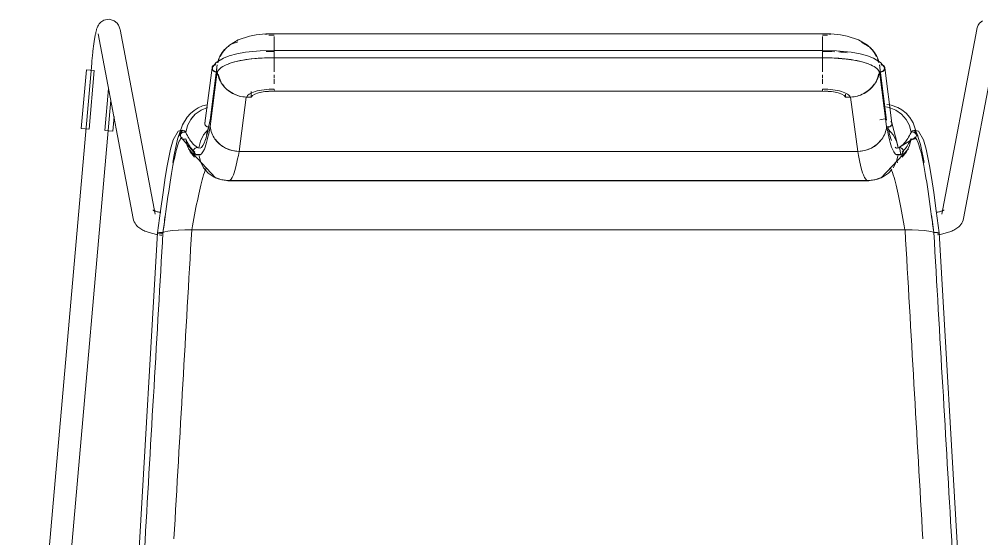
# Model space of a CAD drawing. Header units: millimetres. Extents: x 155927 to 295199, y -4084 to 97293.
# Drawn here: x 166802 to 167320, y 32356 to 32636 of the extents above; entities that cross this region are included whole.
import ezdxf

# ---------------------------------------------------------------- set-up
doc = ezdxf.new("R2010")
doc.units = ezdxf.units.MM
doc.header["$MEASUREMENT"] = 0
doc.layers.add('I-FURN', color=8, linetype='CONTINUOUS', lineweight=9)

msp = doc.modelspace()

# ---------------------------------------------------------------- linework, layer by layer
at = {"layer": 'I-FURN'}
for p, q in [((166846.32, 32634.35), (166845.47, 32633.44)), ((166847.98, 32635.39), (166846.32, 32634.35)), ((166850.74, 32635.87), (166847.98, 32635.39)), ((166853.49, 32635.04), (166850.74, 32635.87)), ((166853.49, 32635.04), (166855.07, 32633.71)), ((167320.43, 32635.04), (167318.85, 32633.71)), ((166843.61, 32628.83), (166843.51, 32628.39)), ((166843.71, 32629.26), (166843.61, 32628.83)), ((166843.81, 32629.67), (166843.71, 32629.26)), ((166843.92, 32630.08), (166843.81, 32629.67)), ((166844.03, 32630.47), (166843.92, 32630.08)), ((166844.16, 32630.87), (166844.03, 32630.47)), ((166844.3, 32631.27), (166844.16, 32630.87)), ((166844.47, 32631.7), (166844.3, 32631.27)), ((166844.69, 32632.17), (166844.47, 32631.7)), ((166844.99, 32632.73), (166844.69, 32632.17)), ((166845.47, 32633.44), (166844.99, 32632.73)), ((166855.07, 32633.71), (166855.81, 32632.63)), ((166855.81, 32632.63), (166856.19, 32631.83)), ((166856.19, 32631.83), (166856.4, 32631.21)), ((166856.4, 32631.21), (166856.54, 32630.69)), ((166856.54, 32630.69), (166856.63, 32630.28)), ((166875.44, 32530.99), (166856.63, 32630.28)), ((167317.29, 32630.28), (167298.48, 32530.99)), ((167317.38, 32630.69), (167317.29, 32630.28)), ((167317.51, 32631.21), (167317.38, 32630.69)), ((167317.73, 32631.83), (167317.51, 32631.21)), ((167318.1, 32632.63), (167317.73, 32631.83)), ((167318.85, 32633.71), (167318.1, 32632.63)), ((166842.76, 32624.2), (166842.67, 32623.6)), ((166842.85, 32624.79), (166842.76, 32624.2)), ((166842.94, 32625.36), (166842.85, 32624.79)), ((166843.03, 32625.91), (166842.94, 32625.36)), ((166843.13, 32626.44), (166843.03, 32625.91)), ((166843.22, 32626.96), (166843.13, 32626.44)), ((166843.32, 32627.45), (166843.22, 32626.96)), ((166843.41, 32627.93), (166843.32, 32627.45)), ((166843.51, 32628.39), (166843.41, 32627.93)), ((166844.84, 32628.04), (166863.65, 32528.75)), ((166915.44, 32621.95), (166920.16, 32624.82)), ((166920.16, 32624.82), (166926.31, 32626.84)), ((166926.31, 32626.84), (166929.81, 32627.49)), ((166929.81, 32627.49), (166935.01, 32628.01)), ((166935.01, 32628.01), (166939.53, 32628.09)), ((166939.53, 32628.09), (166939.53, 32627.92)), ((167234.38, 32628.09), (166939.53, 32628.09)), ((166939.53, 32627.79), (166939.53, 32628.07)), ((166939.53, 32624.85), (166939.53, 32626.6)), ((166939.53, 32621.99), (166939.53, 32624.57)), ((167234.38, 32627.92), (167234.38, 32628.09)), ((167238.9, 32628.01), (167234.38, 32628.09)), ((167234.38, 32628.07), (167234.38, 32627.79)), ((167234.38, 32626.6), (167234.38, 32624.85)), ((167234.38, 32624.57), (167234.38, 32621.99)), ((167244.11, 32627.49), (167238.9, 32628.01)), ((167247.61, 32626.84), (167244.11, 32627.49)), ((167253.76, 32624.82), (167247.61, 32626.84)), ((167258.47, 32621.95), (167253.76, 32624.82)), ((167310.27, 32528.75), (167329.08, 32628.04)), ((166842.05, 32618.97), (166841.97, 32618.26)), ((166842.14, 32619.67), (166842.05, 32618.97)), ((166842.22, 32620.36), (166842.14, 32619.67)), ((166842.31, 32621.03), (166842.22, 32620.36)), ((166842.4, 32621.7), (166842.31, 32621.03)), ((166842.49, 32622.35), (166842.4, 32621.7)), ((166842.58, 32622.98), (166842.49, 32622.35)), ((166842.67, 32623.6), (166842.58, 32622.98)), ((166911.79, 32618.04), (166913.46, 32620.11)), ((166913.46, 32620.11), (166915.44, 32621.95)), ((166924.08, 32618.11), (166931.97, 32618.91)), ((166931.97, 32618.91), (166939.53, 32619.05)), ((166939.53, 32621.84), (166939.53, 32618.81)), ((166939.53, 32618.81), (166939.53, 32621.82)), ((167234.38, 32619.05), (166939.53, 32619.05)), ((166939.53, 32615.1), (166939.53, 32619.05)), ((166939.53, 32619.05), (166939.53, 32618.98)), ((166939.53, 32618.98), (166939.53, 32618.79)), ((166939.53, 32618.79), (166939.53, 32618.48)), ((166939.53, 32618.48), (166939.53, 32618.09)), ((167234.38, 32618.81), (167234.38, 32621.84)), ((167234.38, 32621.82), (167234.38, 32618.81)), ((167234.38, 32619.05), (167234.38, 32615.2)), ((167241.95, 32618.91), (167234.38, 32619.05)), ((167234.38, 32618.98), (167234.38, 32619.05)), ((167234.38, 32618.79), (167234.38, 32618.98)), ((167234.38, 32618.48), (167234.38, 32618.79)), ((167234.38, 32618.09), (167234.38, 32618.48)), ((167249.83, 32618.11), (167241.95, 32618.91)), ((167260.45, 32620.11), (167258.47, 32621.95)), ((167262.12, 32618.04), (167260.45, 32620.11)), ((166841.51, 32613.85), (166841.44, 32613.1)), ((166841.58, 32614.6), (166841.51, 32613.85)), ((166841.65, 32615.35), (166841.58, 32614.6)), ((166841.73, 32616.09), (166841.65, 32615.35)), ((166841.81, 32616.82), (166841.73, 32616.09)), ((166841.89, 32617.55), (166841.81, 32616.82)), ((166841.97, 32618.26), (166841.89, 32617.55)), ((166908.33, 32612.67), (166912.16, 32614.97)), ((166910.46, 32615.78), (166911.79, 32618.04)), ((166912.16, 32614.97), (166915.33, 32616.16)), ((166915.33, 32616.16), (166919.37, 32617.24)), ((166921.7, 32613.7), (166918.2, 32612.89)), ((166919.37, 32617.24), (166924.08, 32618.11)), ((166927.13, 32614.53), (166921.7, 32613.7)), ((166933.12, 32615.01), (166927.13, 32614.53)), ((166939.53, 32615.09), (166933.12, 32615.01)), ((166939.53, 32618.09), (166939.53, 32617.64)), ((166939.53, 32617.64), (166939.53, 32617.15)), ((166939.53, 32617.15), (166939.53, 32616.65)), ((166939.53, 32616.65), (166939.53, 32616.17)), ((166939.53, 32616.17), (166939.53, 32615.76)), ((166939.53, 32615.76), (166939.53, 32615.43)), ((166939.53, 32615.43), (166939.53, 32615.2)), ((166939.53, 32615.2), (166939.53, 32615.1)), ((166939.53, 32615.12), (166939.53, 32611.31)), ((166939.53, 32611.31), (166939.53, 32615.12)), ((166939.53, 32615.09), (167234.38, 32615.09)), ((167234.38, 32617.64), (167234.38, 32618.09)), ((167234.38, 32617.15), (167234.38, 32617.64)), ((167234.38, 32616.65), (167234.38, 32617.15)), ((167234.38, 32616.17), (167234.38, 32616.65)), ((167234.38, 32615.76), (167234.38, 32616.17)), ((167234.38, 32615.43), (167234.38, 32615.76)), ((167234.38, 32615.2), (167234.38, 32615.43)), ((167234.38, 32611.31), (167234.38, 32615.12)), ((167234.38, 32615.12), (167234.38, 32611.31)), ((167240.61, 32615.01), (167234.38, 32615.09)), ((167247.17, 32614.48), (167240.61, 32615.01)), ((167251.18, 32613.89), (167247.17, 32614.48)), ((167254.55, 32617.24), (167249.83, 32618.11)), ((167255.62, 32612.92), (167251.18, 32613.89)), ((167258.59, 32616.16), (167254.55, 32617.24)), ((167261.76, 32614.97), (167258.59, 32616.16)), ((167265.59, 32612.67), (167261.76, 32614.97)), ((167263.45, 32615.78), (167262.12, 32618.04)), ((166841.36, 32612.19), (166802.41, 32168.87)), ((166835.78, 32577.18), (166838.54, 32608.59)), ((166838.54, 32608.59), (166840.59, 32608.41)), ((166840.01, 32576.8), (166842.77, 32608.22)), ((166840.59, 32608.41), (166842.65, 32608.23)), ((166841.37, 32612.35), (166841.36, 32612.19)), ((166841.44, 32613.1), (166841.37, 32612.35)), ((166902.23, 32580.01), (166906.08, 32609.78)), ((166905.08, 32581.65), (166908.92, 32611.34)), ((166906.44, 32610.28), (166908.33, 32612.67)), ((166908.15, 32605.38), (166908.67, 32609.39)), ((166915.37, 32612.02), (166914.86, 32611.83)), ((166918.2, 32612.89), (166915.37, 32612.02)), ((166939.53, 32611.12), (166939.53, 32609.37)), ((166939.53, 32607.56), (166939.53, 32611.11)), ((167234.38, 32609.37), (167234.38, 32611.12)), ((167234.38, 32611.11), (167234.38, 32607.56)), ((167259.05, 32611.83), (167255.62, 32612.92)), ((167265, 32611.34), (167268.84, 32581.65)), ((167267.48, 32610.28), (167265.59, 32612.67)), ((167267.84, 32609.78), (167271.69, 32580.01)), ((166905.06, 32578.1), (166908.9, 32607.8)), ((166939.53, 32604.09), (166939.53, 32605.93)), ((166939.53, 32601.1), (166939.53, 32603.57)), ((167234.38, 32605.93), (167234.38, 32604.09)), ((167234.38, 32603.57), (167234.38, 32601.1)), ((167268.86, 32578.1), (167265.02, 32607.8)), ((167265.77, 32605.37), (167265.45, 32607.81)), ((166850.45, 32598.67), (166848.46, 32576.06)), ((166920.6, 32564.72), (166924.46, 32594)), ((166924.46, 32594), (166927.18, 32593.93)), ((166927.18, 32596.94), (166927.18, 32593.93)), ((166927.18, 32593.93), (166927.82, 32594.79)), ((166927.82, 32594.79), (166929.17, 32595.58)), ((166929.17, 32595.58), (166931.15, 32596.25)), ((166931.15, 32596.25), (166933.64, 32596.76)), ((166933.64, 32596.76), (166936.5, 32597.08)), ((166936.5, 32597.08), (166939.53, 32597.19)), ((167234.38, 32597.25), (166939.53, 32597.25)), ((166939.53, 32597.19), (167234.38, 32597.19)), ((167234.38, 32597.19), (167237.42, 32597.08)), ((167237.42, 32597.08), (167240.27, 32596.76)), ((167240.27, 32596.76), (167242.76, 32596.25)), ((167242.76, 32596.25), (167244.75, 32595.58)), ((167244.75, 32595.58), (167246.1, 32594.79)), ((167246.1, 32594.79), (167246.74, 32593.93)), ((167246.74, 32593.93), (167246.74, 32595.6)), ((167246.74, 32593.93), (167249.45, 32594)), ((167249.45, 32594), (167253.31, 32564.72)), ((166814.36, 32167.82), (166851.66, 32592.32)), ((166898.66, 32588.17), (166896.47, 32586.79)), ((166901.03, 32589.2), (166898.66, 32588.17)), ((166903.68, 32588.34), (166900.16, 32586.94)), ((166903.54, 32589.86), (166901.03, 32589.2)), ((167268.49, 32588.71), (167270.23, 32588.34)), ((167270.24, 32588.34), (167268.5, 32588.71)), ((167271.23, 32589.68), (167268.96, 32589.97)), ((167273.75, 32586.94), (167270.24, 32588.34)), ((167274.83, 32588.39), (167271.23, 32589.68)), ((167277.1, 32587.05), (167274.83, 32588.39)), ((166852.69, 32575.69), (166853.39, 32583.59)), ((166892.75, 32583.15), (166890.25, 32579.03)), ((166894.49, 32585.11), (166892.75, 32583.15)), ((166896.47, 32586.79), (166894.49, 32585.11)), ((166897.08, 32584.77), (166894.6, 32581.94)), ((166894.84, 32582.27), (166897.08, 32584.77)), ((166900.16, 32586.94), (166897.08, 32584.77)), ((166903.82, 32576.14), (166905.2, 32582.43)), ((167268.72, 32582.43), (167265.23, 32581.74)), ((167276.84, 32584.77), (167273.75, 32586.94)), ((167279.32, 32581.94), (167276.84, 32584.77)), ((167279.27, 32585.27), (167277.1, 32587.05)), ((167281.26, 32583.02), (167279.27, 32585.27)), ((167283.08, 32580.2), (167281.26, 32583.02)), ((166837.83, 32577), (166835.78, 32577.18)), ((166890.25, 32579.03), (166887.58, 32571.41)), ((166892.86, 32578.62), (166891.96, 32574.99)), ((166894.6, 32581.94), (166892.86, 32578.62)), ((166902.28, 32580.24), (166902.21, 32579.77)), ((166902.21, 32579.77), (166902.28, 32579.3)), ((166902.46, 32580.68), (166902.28, 32580.24)), ((166902.28, 32579.3), (166902.47, 32578.86)), ((166902.47, 32578.86), (166902.76, 32578.48)), ((166902.76, 32578.48), (166903.14, 32578.18)), ((166903.14, 32578.18), (166903.6, 32577.99)), ((166903.6, 32577.99), (166904.09, 32577.91)), ((166904.09, 32577.91), (166904.58, 32577.95)), ((167269.33, 32577.95), (167269.83, 32577.91)), ((167269.83, 32577.91), (167270.32, 32577.99)), ((167270.32, 32577.99), (167270.77, 32578.18)), ((167270.77, 32578.18), (167271.16, 32578.48)), ((167271.45, 32580.68), (167271.16, 32581.07)), ((167271.16, 32578.48), (167271.45, 32578.86)), ((167271.64, 32580.24), (167271.45, 32580.68)), ((167271.45, 32578.86), (167271.64, 32579.3)), ((167271.71, 32579.77), (167271.64, 32580.24)), ((167271.64, 32579.3), (167271.71, 32579.77)), ((167271.68, 32580.09), (167274.65, 32568.47)), ((167281.06, 32578.62), (167279.32, 32581.94)), ((167281.96, 32574.99), (167281.06, 32578.62)), ((167287.06, 32568.48), (167283.08, 32580.2)), ((166839.89, 32576.82), (166837.83, 32577)), ((166850.65, 32575.87), (166848.59, 32576.05)), ((166852.69, 32575.69), (166850.65, 32575.87)), ((166885.18, 32571.04), (166887.95, 32575.68)), ((166887.95, 32575.68), (166890.14, 32576.21)), ((166889.08, 32573.29), (166889.16, 32573.77)), ((166889.15, 32573.77), (166889.08, 32573.29)), ((166889.14, 32572.8), (166889.08, 32573.29)), ((166889.08, 32573.29), (166889.14, 32572.8)), ((166889.32, 32572.34), (166889.14, 32572.8)), ((166889.14, 32572.8), (166889.32, 32572.34)), ((166889.35, 32574.23), (166889.15, 32573.77)), ((166889.16, 32573.77), (166889.35, 32574.23)), ((166889.28, 32572.43), (166897.4, 32563.02)), ((166889.43, 32572.16), (166889.31, 32572.38)), ((166889.61, 32571.94), (166889.32, 32572.34)), ((166889.32, 32572.34), (166889.61, 32571.94)), ((166889.35, 32574.23), (166889.65, 32574.62)), ((166889.65, 32574.62), (166889.35, 32574.23)), ((166889.99, 32571.62), (166889.61, 32571.94)), ((166889.61, 32571.94), (166889.99, 32571.62)), ((166889.65, 32574.62), (166890.04, 32574.93)), ((166890.04, 32574.93), (166889.65, 32574.62)), ((166890.04, 32574.93), (166890.49, 32575.12)), ((166890.49, 32575.12), (166890.04, 32574.93)), ((166890.14, 32576.21), (166891.05, 32575.91)), ((166890.49, 32575.12), (166890.99, 32575.2)), ((166890.99, 32575.2), (166890.49, 32575.12)), ((166890.99, 32575.2), (166891.49, 32575.16)), ((166891.49, 32575.16), (166890.99, 32575.2)), ((166891.49, 32575.16), (166891.96, 32574.99)), ((166891.96, 32574.99), (166891.49, 32575.16)), ((166891.96, 32574.99), (166891.98, 32575.15)), ((166901.56, 32573.73), (166899.81, 32570.34)), ((166904.07, 32576.61), (166901.56, 32573.73)), ((166903.07, 32573.7), (166903.82, 32576.14)), ((167272.36, 32573.73), (167269.85, 32576.61)), ((167274.11, 32570.34), (167272.36, 32573.73)), ((167284.64, 32572.43), (167275.25, 32566.73)), ((167281.96, 32574.99), (167282.43, 32575.16)), ((167282.43, 32575.16), (167281.96, 32574.99)), ((167283.78, 32576.21), (167282.87, 32575.91)), ((167282.93, 32575.2), (167283.42, 32575.12)), ((167283.42, 32575.12), (167282.93, 32575.2)), ((167283.42, 32575.12), (167283.88, 32574.93)), ((167283.88, 32574.93), (167283.42, 32575.12)), ((167285.97, 32575.68), (167283.78, 32576.21)), ((167283.88, 32574.93), (167284.26, 32574.62)), ((167284.27, 32574.62), (167283.88, 32574.93)), ((167284.3, 32571.94), (167283.92, 32571.62)), ((167283.93, 32571.62), (167284.31, 32571.94)), ((167284.26, 32574.62), (167284.56, 32574.23)), ((167284.57, 32574.23), (167284.27, 32574.62)), ((167284.59, 32572.34), (167284.3, 32571.94)), ((167284.31, 32571.94), (167284.6, 32572.34)), ((167284.56, 32574.23), (167284.76, 32573.77)), ((167284.76, 32573.77), (167284.57, 32574.23)), ((167284.77, 32572.8), (167284.59, 32572.34)), ((167284.6, 32572.34), (167284.78, 32572.8)), ((167284.76, 32573.77), (167284.83, 32573.29)), ((167284.84, 32573.29), (167284.76, 32573.77)), ((167284.83, 32573.29), (167284.77, 32572.8)), ((167284.78, 32572.8), (167284.84, 32573.29)), ((167288.74, 32571.04), (167285.97, 32575.68)), ((166883.77, 32566.05), (166885.18, 32571.04)), ((166887.58, 32571.41), (166885.68, 32562.89)), ((166890.44, 32571.42), (166889.99, 32571.62)), ((166889.99, 32571.62), (166890.44, 32571.41)), ((166890.93, 32571.33), (166890.44, 32571.42)), ((166890.44, 32571.41), (166890.93, 32571.32)), ((166891.43, 32571.36), (166890.93, 32571.33)), ((166890.93, 32571.32), (166891.43, 32571.35)), ((166891.91, 32571.51), (166891.43, 32571.36)), ((166891.43, 32571.35), (166891.91, 32571.51)), ((166892.7, 32567.89), (166891.91, 32571.51)), ((166891.91, 32571.51), (166892.69, 32567.89)), ((166892.69, 32567.89), (166894.33, 32564.57)), ((166894.34, 32564.57), (166892.7, 32567.89)), ((166897.46, 32566.74), (166897, 32566.54)), ((166897.01, 32566.54), (166897.46, 32566.74)), ((166897.46, 32566.74), (166897.95, 32566.82)), ((166897.95, 32566.82), (166897.46, 32566.74)), ((166897.95, 32566.82), (166898.45, 32566.78)), ((166898.44, 32566.79), (166897.95, 32566.82)), ((166898.24, 32566.91), (166898.67, 32566.73)), ((166898.91, 32566.62), (166898.44, 32566.79)), ((166898.45, 32566.78), (166898.92, 32566.62)), ((166899.81, 32570.34), (166898.91, 32566.62)), ((166907.69, 32571.34), (166910.17, 32568.6)), ((166910.17, 32568.6), (166913.29, 32566.52)), ((167260.63, 32566.52), (167263.74, 32568.6)), ((167263.74, 32568.6), (167266.23, 32571.34)), ((167275, 32566.62), (167274.11, 32570.34)), ((167274.65, 32568.47), (167274.97, 32566.6)), ((167275.47, 32566.79), (167275, 32566.62)), ((167275, 32566.62), (167275.47, 32566.78)), ((167275.47, 32566.78), (167275.97, 32566.82)), ((167275.97, 32566.82), (167275.47, 32566.79)), ((167276.52, 32563.02), (167275.68, 32566.91)), ((167275.97, 32566.82), (167276.46, 32566.74)), ((167276.46, 32566.74), (167275.97, 32566.82)), ((167276.46, 32566.74), (167276.91, 32566.54)), ((167276.91, 32566.54), (167276.46, 32566.74)), ((167281.22, 32567.89), (167279.58, 32564.57)), ((167279.59, 32564.57), (167281.23, 32567.89)), ((167282.01, 32571.51), (167281.22, 32567.89)), ((167281.23, 32567.89), (167282.01, 32571.51)), ((167282.49, 32571.36), (167282.01, 32571.51)), ((167282.01, 32571.51), (167282.49, 32571.35)), ((167282.98, 32571.33), (167282.49, 32571.36)), ((167282.49, 32571.35), (167282.99, 32571.32)), ((167283.48, 32571.42), (167282.98, 32571.33)), ((167282.99, 32571.32), (167283.48, 32571.41)), ((167283.92, 32571.62), (167283.48, 32571.42)), ((167283.48, 32571.41), (167283.93, 32571.62)), ((167288.97, 32558.82), (167287.06, 32568.48)), ((167290.14, 32566.05), (167288.74, 32571.04)), ((166881.97, 32557.03), (166883.77, 32566.05)), ((166885.68, 32562.89), (166884.95, 32558.82)), ((166893.39, 32566.24), (166907.99, 32550.54)), ((166894.33, 32564.57), (166896.73, 32561.73)), ((166896.73, 32561.73), (166894.34, 32564.57)), ((166896.14, 32565.36), (166896.07, 32564.87)), ((166896.07, 32564.87), (166896.14, 32564.38)), ((166896.08, 32564.87), (166896.14, 32565.36)), ((166896.14, 32564.38), (166896.08, 32564.87)), ((166896.14, 32565.36), (166896.33, 32565.82)), ((166896.33, 32565.82), (166896.14, 32565.36)), ((166896.33, 32563.92), (166896.14, 32564.38)), ((166896.14, 32564.38), (166896.33, 32563.92)), ((166896.33, 32565.82), (166896.63, 32566.22)), ((166896.62, 32566.22), (166896.33, 32565.82)), ((166896.63, 32563.52), (166896.33, 32563.92)), ((166896.33, 32563.92), (166896.62, 32563.52)), ((166897, 32566.54), (166896.62, 32566.22)), ((166896.62, 32563.52), (166897, 32563.2)), ((166896.63, 32566.22), (166897.01, 32566.54)), ((166897.01, 32563.2), (166896.63, 32563.52)), ((166897, 32563.2), (166897.46, 32563)), ((166897.46, 32563), (166897.01, 32563.2)), ((166897.1, 32563.15), (166899.98, 32563.1)), ((166897.95, 32562.92), (166897.46, 32563)), ((166897.46, 32563), (166897.95, 32562.92)), ((166898.45, 32562.96), (166897.95, 32562.92)), ((166897.95, 32562.92), (166898.44, 32562.95)), ((166898.44, 32562.95), (166898.91, 32563.12)), ((166898.92, 32563.12), (166898.45, 32562.96)), ((166898.91, 32563.12), (166899.81, 32559.4)), ((166913.29, 32566.52), (166916.83, 32565.2)), ((166916.83, 32565.2), (166920.6, 32564.72)), ((167253.31, 32564.72), (166920.6, 32564.72)), ((166920.6, 32564.72), (167253.31, 32564.72)), ((167253.31, 32564.72), (167257.08, 32565.2)), ((167257.08, 32565.2), (167260.63, 32566.52)), ((167280.53, 32566.24), (167265.93, 32550.54)), ((167276.81, 32563.15), (167273.93, 32563.1)), ((167274.11, 32559.4), (167275, 32563.12)), ((167275.47, 32562.96), (167275, 32563.12)), ((167275, 32563.12), (167275.47, 32562.95)), ((167275.97, 32562.92), (167275.47, 32562.96)), ((167275.47, 32562.95), (167275.97, 32562.92)), ((167276.46, 32563), (167275.97, 32562.92)), ((167275.97, 32562.92), (167276.46, 32563)), ((167276.91, 32563.2), (167276.46, 32563)), ((167276.46, 32563), (167276.91, 32563.2)), ((167276.91, 32566.54), (167277.29, 32566.22)), ((167277.3, 32566.22), (167276.91, 32566.54)), ((167277.29, 32563.52), (167276.91, 32563.2)), ((167276.91, 32563.2), (167277.3, 32563.52)), ((167279.58, 32564.57), (167277.18, 32561.73)), ((167277.18, 32561.73), (167279.59, 32564.57)), ((167277.29, 32566.22), (167277.58, 32565.82)), ((167277.58, 32563.92), (167277.29, 32563.52)), ((167277.59, 32565.82), (167277.3, 32566.22)), ((167277.3, 32563.52), (167277.59, 32563.92)), ((167277.58, 32565.82), (167277.77, 32565.36)), ((167277.77, 32564.38), (167277.58, 32563.92)), ((167277.78, 32565.36), (167277.59, 32565.82)), ((167277.59, 32563.92), (167277.78, 32564.38)), ((167277.77, 32565.36), (167277.84, 32564.87)), ((167277.84, 32564.87), (167277.77, 32564.38)), ((167277.84, 32564.87), (167277.78, 32565.36)), ((167277.78, 32564.38), (167277.84, 32564.87)), ((167291.95, 32557.03), (167290.14, 32566.05)), ((166880.94, 32550.71), (166881.97, 32557.03)), ((166901.57, 32556.01), (166899.81, 32559.4)), ((166899.81, 32559.4), (166901.56, 32556.01)), ((167274.1, 32559.4), (167272.35, 32556.01)), ((167272.36, 32556.01), (167274.11, 32559.4)), ((167292.98, 32550.71), (167291.95, 32557.03)), ((166901.56, 32556.01), (166904.07, 32553.13)), ((166904.07, 32553.14), (166901.57, 32556.01)), ((166907.21, 32550.97), (166904.07, 32553.14)), ((166904.07, 32553.13), (166907.2, 32550.96)), ((167269.84, 32553.14), (167266.71, 32550.97)), ((167266.71, 32550.96), (167269.85, 32553.13)), ((167271.62, 32555.02), (167269.84, 32553.14)), ((167269.85, 32553.13), (167271.63, 32555.02)), ((166879.75, 32542.69), (166880.94, 32550.71)), ((166906.89, 32551.14), (166911.36, 32549.41)), ((166907.2, 32550.96), (166910.78, 32549.6)), ((166910.78, 32549.6), (166907.21, 32550.97)), ((166907.99, 32550.54), (166909.92, 32549.84)), ((166914.57, 32549.13), (166910.78, 32549.6)), ((166910.78, 32549.6), (166914.57, 32549.13)), ((166911.36, 32549.41), (166915.1, 32548.97)), ((167259.35, 32549.13), (166914.57, 32549.13)), ((166914.57, 32549.13), (167259.35, 32549.13)), ((166915.1, 32548.97), (167219.9, 32548.97)), ((167219.9, 32548.97), (167258.81, 32548.97)), ((167262.56, 32549.41), (167258.81, 32548.97)), ((167263.14, 32549.6), (167259.35, 32549.13)), ((167259.35, 32549.13), (167263.14, 32549.6)), ((167267.03, 32551.14), (167262.56, 32549.41)), ((167266.71, 32550.97), (167263.14, 32549.6)), ((167263.14, 32549.6), (167266.71, 32550.96)), ((167265.93, 32550.54), (167264, 32549.84)), ((167294.16, 32542.69), (167292.98, 32550.71)), ((166878.4, 32532.76), (166879.75, 32542.69)), ((167295.52, 32532.76), (167294.16, 32542.69)), ((166874.22, 32533.22), (166874.24, 32533.2)), ((166874.24, 32533.2), (166874.32, 32533.16)), ((166874.32, 32533.16), (166874.41, 32533.11)), ((166874.41, 32533.11), (166874.56, 32533.04)), ((166874.56, 32533.04), (166874.75, 32532.95)), ((166874.75, 32532.95), (166874.98, 32532.85)), ((166874.98, 32532.85), (166875.25, 32532.75)), ((166875.25, 32532.75), (166875.56, 32532.65)), ((166875.56, 32532.65), (166875.89, 32532.54)), ((166875.89, 32532.54), (166876.26, 32532.43)), ((166876.26, 32532.43), (166876.65, 32532.32)), ((166876.65, 32532.32), (166877.07, 32532.22)), ((166876.84, 32520.91), (166878.4, 32532.76)), ((166877.07, 32532.22), (166877.52, 32532.11)), ((166877.52, 32532.11), (166877.99, 32532.01)), ((166877.99, 32532.01), (166878.48, 32531.91)), ((167295.93, 32532.01), (167295.44, 32531.91)), ((167297.07, 32520.91), (167295.52, 32532.76)), ((167296.4, 32532.11), (167295.93, 32532.01)), ((167296.84, 32532.22), (167296.4, 32532.11)), ((167297.26, 32532.32), (167296.84, 32532.22)), ((167297.66, 32532.43), (167297.26, 32532.32)), ((167298.02, 32532.54), (167297.66, 32532.43)), ((167298.36, 32532.65), (167298.02, 32532.54)), ((167298.66, 32532.75), (167298.36, 32532.65)), ((167298.93, 32532.85), (167298.66, 32532.75)), ((167299.17, 32532.95), (167298.93, 32532.85)), ((167299.36, 32533.04), (167299.17, 32532.95)), ((167299.51, 32533.11), (167299.36, 32533.04)), ((167299.6, 32533.16), (167299.51, 32533.11)), ((167299.67, 32533.2), (167299.6, 32533.16)), ((167299.7, 32533.22), (167299.67, 32533.2)), ((166863.65, 32528.75), (166863.91, 32527.77)), ((166863.91, 32527.77), (166864.27, 32526.87)), ((166864.27, 32526.87), (166864.71, 32526.08)), ((166864.71, 32526.08), (166865.19, 32525.39)), ((166865.19, 32525.39), (166865.7, 32524.8)), ((167308.72, 32525.39), (167308.21, 32524.8)), ((167309.21, 32526.08), (167308.72, 32525.39)), ((167309.64, 32526.87), (167309.21, 32526.08)), ((167310.01, 32527.77), (167309.64, 32526.87)), ((167310.27, 32528.75), (167310.01, 32527.77)), ((166876.84, 32520.91), (166857.55, 32189)), ((166865.7, 32524.8), (166866.22, 32524.28)), ((166866.22, 32524.28), (166866.75, 32523.82)), ((166866.75, 32523.82), (166867.29, 32523.42)), ((166867.29, 32523.42), (166867.82, 32523.06)), ((166867.82, 32523.06), (166868.36, 32522.74)), ((166868.36, 32522.74), (166868.9, 32522.45)), ((166868.9, 32522.45), (166869.45, 32522.18)), ((166869.45, 32522.18), (166870.01, 32521.93)), ((166870.01, 32521.93), (166870.58, 32521.69)), ((166870.58, 32521.69), (166871.16, 32521.47)), ((166871.16, 32521.47), (166871.75, 32521.26)), ((166871.75, 32521.26), (166872.36, 32521.07)), ((166872.36, 32521.07), (166872.98, 32520.89)), ((166872.98, 32520.89), (166873.61, 32520.72)), ((166873.61, 32520.72), (166874.25, 32520.55)), ((166874.25, 32520.55), (166874.9, 32520.4)), ((166874.9, 32520.4), (166875.57, 32520.26)), ((166875.57, 32520.26), (166876.25, 32520.12)), ((166876.25, 32520.12), (166876.95, 32520)), ((166876.92, 32520.96), (166876.84, 32520.91)), ((166876.84, 32520.91), (166876.91, 32520.96)), ((166876.84, 32520.91), (166876.91, 32520.85)), ((166876.9, 32520.85), (166876.84, 32520.91)), ((166877.09, 32520.8), (166876.9, 32520.85)), ((166876.91, 32520.96), (166877.11, 32521.01)), ((166876.91, 32520.85), (166877.09, 32520.8)), ((166877.11, 32521.01), (166876.92, 32520.96)), ((166877.09, 32520.8), (166877.38, 32520.76)), ((166877.38, 32520.76), (166877.09, 32520.8)), ((166877.41, 32521.05), (166877.11, 32521.01)), ((166877.11, 32521.01), (166877.4, 32521.05)), ((166877.38, 32520.76), (166877.76, 32520.72)), ((166877.76, 32520.72), (166877.38, 32520.76)), ((166877.4, 32521.05), (166877.79, 32521.09)), ((166877.79, 32521.09), (166877.41, 32521.05)), ((166877.76, 32520.72), (166878.21, 32520.7)), ((166878.21, 32520.7), (166877.76, 32520.72)), ((166878.25, 32521.11), (166877.79, 32521.09)), ((166877.79, 32521.09), (166878.24, 32521.11)), ((166878.21, 32520.7), (166878.7, 32520.69)), ((166878.7, 32520.69), (166878.21, 32520.7)), ((166878.24, 32521.11), (166878.74, 32521.12)), ((166878.74, 32521.12), (166878.25, 32521.11)), ((166878.7, 32520.69), (166879.2, 32520.7)), ((166879.2, 32520.7), (166878.7, 32520.69)), ((166879.24, 32521.11), (166878.74, 32521.12)), ((166878.74, 32521.12), (166879.24, 32521.11)), ((166879.71, 32521.09), (166879.24, 32521.11)), ((166879.24, 32521.11), (166879.71, 32521.1)), ((166880.61, 32521.5), (166879.71, 32521.09)), ((166879.71, 32521.1), (166880.61, 32521.49)), ((166880.61, 32521.49), (166882.35, 32521.86)), ((166882.36, 32521.86), (166880.61, 32521.5)), ((166882.36, 32521.86), (166884.82, 32522.17)), ((166884.85, 32522.17), (166882.36, 32521.86)), ((166884.85, 32522.17), (166887.91, 32522.41)), ((166887.96, 32522.41), (166884.85, 32522.17)), ((166887.95, 32522.41), (166891.43, 32522.56)), ((166891.49, 32522.57), (166887.96, 32522.41)), ((166891.43, 32522.56), (166895.18, 32522.62)), ((166895.26, 32522.62), (166891.49, 32522.57)), ((167278.66, 32522.62), (166895.26, 32522.62)), ((166895.26, 32522.62), (167278.66, 32522.62)), ((167282.43, 32522.57), (167278.66, 32522.62)), ((167278.74, 32522.62), (167282.43, 32522.57)), ((167285.96, 32522.41), (167282.43, 32522.57)), ((167282.49, 32522.56), (167285.96, 32522.41)), ((167289.06, 32522.17), (167285.96, 32522.41)), ((167286.01, 32522.41), (167289.07, 32522.17)), ((167291.56, 32521.86), (167289.06, 32522.17)), ((167289.1, 32522.17), (167291.56, 32521.86)), ((167293.31, 32521.5), (167291.56, 32521.86)), ((167291.57, 32521.86), (167293.31, 32521.49)), ((167294.21, 32521.09), (167293.31, 32521.5)), ((167293.31, 32521.49), (167294.21, 32521.1)), ((167294.68, 32521.11), (167294.21, 32521.09)), ((167294.21, 32521.1), (167294.68, 32521.11)), ((167295.18, 32521.12), (167294.68, 32521.11)), ((167294.68, 32521.11), (167295.18, 32521.12)), ((167295.67, 32521.11), (167295.18, 32521.12)), ((167295.18, 32521.12), (167295.67, 32521.11)), ((167296.12, 32521.09), (167295.67, 32521.11)), ((167295.67, 32521.11), (167296.13, 32521.09)), ((167296.51, 32521.05), (167296.12, 32521.09)), ((167296.13, 32521.09), (167296.51, 32521.05)), ((167296.16, 32520.72), (167296.54, 32520.76)), ((167296.54, 32520.76), (167296.16, 32520.72)), ((167296.81, 32521.01), (167296.51, 32521.05)), ((167296.51, 32521.05), (167296.81, 32521.01)), ((167296.54, 32520.76), (167296.83, 32520.8)), ((167296.83, 32520.8), (167296.54, 32520.76)), ((167297.66, 32520.12), (167296.97, 32520)), ((167297.01, 32520.85), (167297.07, 32520.91)), ((167297.08, 32520.91), (167297.01, 32520.85)), ((167297.08, 32520.91), (167316.36, 32189)), ((167298.34, 32520.26), (167297.66, 32520.12)), ((167299.01, 32520.4), (167298.34, 32520.26)), ((167299.67, 32520.55), (167299.01, 32520.4)), ((167300.31, 32520.72), (167299.67, 32520.55)), ((167300.94, 32520.89), (167300.31, 32520.72)), ((167301.56, 32521.07), (167300.94, 32520.89)), ((167302.16, 32521.26), (167301.56, 32521.07)), ((167302.76, 32521.47), (167302.16, 32521.26)), ((167303.34, 32521.69), (167302.76, 32521.47)), ((167303.91, 32521.93), (167303.34, 32521.69)), ((167304.47, 32522.18), (167303.91, 32521.93)), ((167305.02, 32522.45), (167304.47, 32522.18)), ((167305.55, 32522.74), (167305.02, 32522.45)), ((167306.09, 32523.06), (167305.55, 32522.74)), ((167306.63, 32523.42), (167306.09, 32523.06)), ((167307.16, 32523.82), (167306.63, 32523.42)), ((167307.69, 32524.28), (167307.16, 32523.82)), ((167308.21, 32524.8), (167307.69, 32524.28)), ((166877.65, 32519.88), (166878.37, 32519.77)), ((166878.37, 32519.77), (166879.09, 32519.67)), ((167296.97, 32520), (167296.27, 32519.88))]:
    msp.add_line(p, q, dxfattribs=at)
for centre, major_axis, ratio, start_param, end_param in [((166939.53, 32623.81), (-12.4, 0), 0.287441, 4.712389, 4.950404), ((167234.38, 32623.81), (-12.4, 0), 0.287441, 4.492176, 4.712389), ((166939.53, 32612.34), (0, -15.75), 0.000004, 5.8107, 5.99294), ((167234.38, 32612.34), (0, -15.75), 0.000004, 0.290246, 0.472486), ((166904.17, 32579.78), (-1.96, 0), 0.955139, 5.775592, 8.064923), ((166920.73, 32579.79), (-15.78, 0), 0.955139, 0.112537, 0.354036), ((167253.18, 32579.79), (-15.78, 0), 0.955139, 2.787556, 3.029056), ((167269.74, 32579.78), (-1.96, 0), 0.955139, 1.359855, 3.903556), ((166920.73, 32579.79), (-15.78, 0), 0.955139, 0.354206, 0.595753), ((167253.18, 32579.79), (-15.78, 0), 0.955139, 2.545839, 2.787386), ((166920.73, 32579.79), (-15.78, 0), 0.955139, 0.595876, 1.562553), ((167253.18, 32579.79), (-15.78, 0), 0.955139, 1.579038, 2.545717)]:
    msp.add_ellipse(centre, major_axis=major_axis, ratio=ratio, start_param=start_param, end_param=end_param, dxfattribs=at)
for points in [[(166919.93, 32623.65), (166918.97, 32623.39), (166918.04, 32623.04), (166917.15, 32622.61)], [(166934.56, 32627.78), (166936.14, 32627.93), (166937.82, 32628.01), (166939.53, 32628)], [(167234.38, 32628), (167235.96, 32628.01), (167237.46, 32627.93), (167238.89, 32627.79)], [(166935.27, 32618.51), (166936.68, 32618.54), (166938.1, 32618.55), (166939.53, 32618.52)], [(167234.38, 32618.52), (167236.6, 32618.56), (167238.81, 32618.53), (167240.98, 32618.42)], [(166909.1, 32607.79), (166909.45, 32608.52), (166910.76, 32609.93), (166914.46, 32611.82), (166919.53, 32613.35), (166925.68, 32614.46), (166932.53, 32615.09), (166937.19, 32615.16), (166939.53, 32615.12)], [(166909.38, 32612.76), (166909.54, 32613.41), (166909.74, 32614.06), (166909.98, 32614.69)], [(167243.19, 32618.28), (167244.67, 32618.17), (167246.12, 32618.02), (167247.54, 32617.84)], [(167263.93, 32614.68), (167264.19, 32614.03), (167264.35, 32613.35), (167264.49, 32612.67)], [(167259.22, 32611.76), (167260.69, 32611.19), (167263.15, 32609.93), (167264.46, 32608.52), (167264.81, 32607.79)], [(166908.63, 32607.65), (166908.55, 32607.63), (166908.39, 32607.61), (166908.22, 32607.61), (166908.14, 32607.62)], [(166908.9, 32607.8), (166909.05, 32606.56), (166909.63, 32604.18), (166911.39, 32600.84), (166913.92, 32598.01), (166917.07, 32595.81), (166920.67, 32594.4), (166923.17, 32594.04), (166924.46, 32594)], [(166910.88, 32602.29), (166910.19, 32603.55), (166909.78, 32604.91), (166909.45, 32606.3)], [(167249.45, 32594), (167250.75, 32594.04), (167253.25, 32594.4), (167256.85, 32595.81), (167260, 32598.01), (167262.53, 32600.84), (167264.29, 32604.18), (167264.87, 32606.56), (167265.02, 32607.8)], [(167264.56, 32606.28), (167264.24, 32604.9), (167263.74, 32603.53), (167263.04, 32602.27)], [(166924.71, 32594.01), (166924.97, 32595.13), (166928.35, 32597.29), (166935.74, 32598.26), (166939.53, 32598.32)], [(167234.38, 32598.32), (167236.28, 32598.29), (167240.01, 32598.03), (167244.81, 32597.07), (167248.13, 32595.67), (167249.08, 32594.57), (167249.21, 32594.01)], [(166938.69, 32597.24), (166935.91, 32597.18), (166932.77, 32596.91), (166931.15, 32596.3)], [(167242.76, 32596.3), (167240.71, 32596.85), (167237.99, 32597.13), (167235.22, 32597.23)], [(166905.06, 32578.1), (166904.03, 32572.6), (166901.99, 32564.54), (166899.94, 32562.57), (166898.92, 32563.12)], [(167268.86, 32578.1), (167269.88, 32572.6), (167271.93, 32564.54), (167273.98, 32562.57), (167275, 32563.12)], [(167269.49, 32578.31), (167270.15, 32575.19), (167270.81, 32572.27), (167271.46, 32570.55)], [(167273.37, 32567.04), (167273.91, 32566.47), (167274.46, 32566.33), (167275, 32566.62)], [(167274.44, 32560.06), (167274.5, 32559.59), (167274.55, 32559.12), (167274.61, 32558.65)], [(166914.57, 32549.13), (166914.75, 32549.03), (166914.92, 32548.97), (166915.1, 32548.97)], [(167258.81, 32548.97), (167258.99, 32548.97), (167259.17, 32549.03), (167259.35, 32549.13)], [(167293.01, 32530.46), (167293.4, 32527.37), (167293.8, 32524.23), (167294.19, 32521.11)], [(166880.88, 32530.26), (166880.5, 32527.23), (166880.11, 32524.17), (166879.72, 32521.11)], [(166860.39, 32189.1), (166863.61, 32244.5), (166870.05, 32355.26), (166876.49, 32465.86), (166879.71, 32521.1)], [(166885.59, 32356.38), (166888.79, 32411.84), (166891.98, 32467.26), (166895.18, 32522.62)], [(167278.74, 32522.62), (167281.93, 32467.26), (167285.13, 32411.84), (167288.32, 32356.38)], [(167313.53, 32189.1), (167310.31, 32244.5), (167303.87, 32355.26), (167297.43, 32465.86), (167294.21, 32521.1)]]:
    msp.add_open_spline(points, degree=3, dxfattribs=at)
for points, knots in [([(166915.18, 32621.47), (166914.78, 32621.2), (166913.41, 32620.16), (166911.41, 32617.99), (166909.8, 32615.15), (166909.33, 32613.2), (166909.16, 32612.44)], [0.434972, 0.434972, 0.434972, 0.434972, 0.5, 0.6666667, 0.8333333, 0.9407177, 0.9407177, 0.9407177, 0.9407177]), ([(167259.09, 32621.22), (167258.36, 32621.75), (167257.11, 32622.47), (167255.78, 32623.1), (167255.26, 32623.3)], [0.5455526, 0.5455526, 0.5455526, 0.5455526, 0.6666667, 0.739481, 0.739481, 0.739481, 0.739481]), ([(167264.79, 32612.55), (167264.63, 32613.29), (167264.06, 32615.16), (167262.52, 32617.99), (167260.84, 32619.82), (167259.89, 32620.6)], [0.0634811, 0.0634811, 0.0634811, 0.0634811, 0.1666667, 0.3333333, 0.5, 0.5, 0.5, 0.5]), ([(167234.38, 32615.12), (167236.73, 32615.16), (167241.39, 32615.09), (167248.23, 32614.46), (167254.34, 32613.37), (167257.56, 32612.36), (167259.05, 32611.83)], [0.0000052, 0.0000052, 0.0000052, 0.0000052, 0.1666667, 0.3333333, 0.5, 0.6602535, 0.6602535, 0.6602535, 0.6602535]), ([(166908.05, 32611.38), (166907.9, 32611.39), (166907.68, 32611.37), (166907.39, 32611.3), (166907.12, 32611.21), (166906.8, 32611.02), (166906.48, 32610.73), (166906.25, 32610.38), (166906.12, 32610.03), (166906.07, 32609.72), (166906.06, 32609.44), (166906.1, 32609.18), (166906.17, 32608.93), (166906.28, 32608.67), (166906.48, 32608.36), (166906.8, 32608.04), (166907.2, 32607.8), (166907.55, 32607.69), (166907.92, 32607.61), (166908.37, 32607.62), (166908.72, 32607.72), (166908.9, 32607.8)], [0.1111111, 0.1111111, 0.1111111, 0.1111111, 0.1666667, 0.1944444, 0.2222222, 0.2777778, 0.3333333, 0.3888889, 0.4444444, 0.4791667, 0.5138889, 0.5486111, 0.5833333, 0.6180556, 0.6527778, 0.7222222, 0.7916667, 0.8263889, 0.8611111, 0.9305556, 1, 1, 1, 1]), ([(166907.65, 32607.71), (166907.53, 32607.75), (166907.3, 32607.85), (166906.89, 32608.13), (166906.43, 32608.67), (166906.18, 32609.54), (166906.41, 32610.33), (166906.8, 32610.84), (166907.18, 32611.13), (166907.64, 32611.32), (166907.97, 32611.36), (166908.14, 32611.37)], [-0.8125, -0.8125, -0.8125, -0.8125, -0.765625, -0.71875, -0.625, -0.5, -0.375, -0.3125, -0.25, -0.1875, -0.125, -0.125, -0.125, -0.125]), ([(167265.78, 32611.37), (167265.94, 32611.37), (167266.23, 32611.33), (167266.62, 32611.18), (167267.03, 32610.93), (167267.49, 32610.4), (167267.74, 32609.54), (167267.51, 32608.75), (167267.12, 32608.22), (167266.73, 32607.9), (167266.43, 32607.76), (167266.27, 32607.71)], [-0.875, -0.875, -0.875, -0.875, -0.8125, -0.765625, -0.71875, -0.625, -0.5, -0.375, -0.3125, -0.25, -0.1875, -0.1875, -0.1875, -0.1875]), ([(167265.87, 32607.62), (167266.02, 32607.63), (167266.24, 32607.65), (167266.53, 32607.74), (167266.8, 32607.85), (167267.11, 32608.05), (167267.43, 32608.35), (167267.67, 32608.72), (167267.8, 32609.08), (167267.85, 32609.39), (167267.85, 32609.66), (167267.82, 32609.93), (167267.75, 32610.17), (167267.63, 32610.42), (167267.44, 32610.72), (167267.12, 32611.03), (167266.72, 32611.25), (167266.37, 32611.35), (167266.11, 32611.38), (167265.94, 32611.39), (167265.87, 32611.39)], [0.1111111, 0.1111111, 0.1111111, 0.1111111, 0.1666667, 0.1944444, 0.2222222, 0.2777778, 0.3333333, 0.3888889, 0.4444444, 0.4791667, 0.5138889, 0.5486111, 0.5833333, 0.6180556, 0.6527778, 0.7222222, 0.7916667, 0.8263889, 0.8611111, 0.8888889, 0.8888889, 0.8888889, 0.8888889]), ([(166920.93, 32594.55), (166919.69, 32594.88), (166916.17, 32596.3), (166912.87, 32598.77), (166911.73, 32600.92)], [-0.8333333, -0.8333333, -0.8333333, -0.8333333, -0.6666667, -0.3333333, -0.3333333, -0.3333333, -0.3333333]), ([(167262.18, 32600.92), (167260.75, 32598.87), (167257.81, 32596.36), (167254.23, 32594.8), (167252.99, 32594.55)], [-0.6666667, -0.6666667, -0.6666667, -0.6666667, -0.3333333, -0.1666667, -0.1666667, -0.1666667, -0.1666667]), ([(166904.36, 32578.01), (166903.57, 32574.29), (166901.75, 32567.81), (166899.94, 32566.08), (166898.92, 32566.62)], [0.1122148, 0.1122148, 0.1122148, 0.1122148, 0.5, 1, 1, 1, 1]), ([(166890.08, 32572.39), (166889.67, 32572.19), (166888.25, 32570.59), (166885.81, 32562.3), (166882.76, 32543.86), (166880.73, 32528.64), (166879.71, 32521.09)], [0.1500588, 0.1500588, 0.1500588, 0.1500588, 0.25, 0.5, 0.75, 1, 1, 1, 1]), ([(166891.96, 32574.99), (166890.93, 32576.55), (166889.65, 32576.32), (166888.37, 32573.29), (166888.11, 32572.57)], [0, 0, 0, 0, 0.25, 0.3133981, 0.3133981, 0.3133981, 0.3133981]), ([(166898.24, 32566.91), (166897.3, 32567.38), (166895.21, 32569.16), (166893.12, 32572.59), (166891.96, 32574.99)], [0.0974621, 0.0974621, 0.0974621, 0.0974621, 0.5, 1, 1, 1, 1]), ([(167275.68, 32566.91), (167276.61, 32567.38), (167278.71, 32569.16), (167280.8, 32572.59), (167281.96, 32574.99)], [0.0974617, 0.0974617, 0.0974617, 0.0974617, 0.5, 1, 1, 1, 1]), ([(167281.96, 32574.99), (167282.98, 32576.55), (167284.24, 32576.32), (167285.5, 32573.41), (167285.73, 32572.78)], [0, 0, 0, 0, 0.25, 0.3070827, 0.3070827, 0.3070827, 0.3070827]), ([(167283.84, 32572.39), (167284.25, 32572.19), (167285.67, 32570.59), (167288.11, 32562.3), (167291.16, 32543.86), (167293.19, 32528.64), (167294.21, 32521.09)], [0.1500589, 0.1500589, 0.1500589, 0.1500589, 0.25, 0.5, 0.75, 1, 1, 1, 1]), ([(166896.79, 32564.38), (166896.33, 32564.77), (166894.7, 32566.44), (166893.07, 32569.1), (166891.91, 32571.51)], [0.303693, 0.303693, 0.303693, 0.303693, 0.5, 1, 1, 1, 1]), ([(167277.13, 32564.38), (167277.59, 32564.77), (167279.22, 32566.44), (167280.84, 32569.1), (167282.01, 32571.51)], [0.3036932, 0.3036932, 0.3036932, 0.3036932, 0.5, 1, 1, 1, 1]), ([(166915.1, 32548.97), (166915.93, 32548.97), (166917.76, 32551.36), (166919.6, 32559), (166920.6, 32564.72)], [0.0892846, 0.0892846, 0.0892846, 0.0892846, 0.5, 1, 1, 1, 1]), ([(167253.31, 32564.72), (167254.32, 32559), (167256.15, 32551.36), (167257.99, 32548.97), (167258.81, 32548.97)], [0, 0, 0, 0, 0.5, 0.9107153, 0.9107153, 0.9107153, 0.9107153]), ([(166895.26, 32522.62), (166896.23, 32528.01), (166898.18, 32538.79), (166900.72, 32549.97), (166902.28, 32554.35), (166902.87, 32555.6)], [0, 0, 0, 0, 0.25, 0.5, 0.6520351, 0.6520351, 0.6520351, 0.6520351]), ([(167271.04, 32555.6), (167271.64, 32554.35), (167273.2, 32549.97), (167275.74, 32538.79), (167277.68, 32528.01), (167278.66, 32522.62)], [0.3479681, 0.3479681, 0.3479681, 0.3479681, 0.5, 0.75, 1, 1, 1, 1])]:
    msp.add_open_spline(points, degree=3, knots=knots, dxfattribs=at)

doc.saveas('drawing.dxf')
